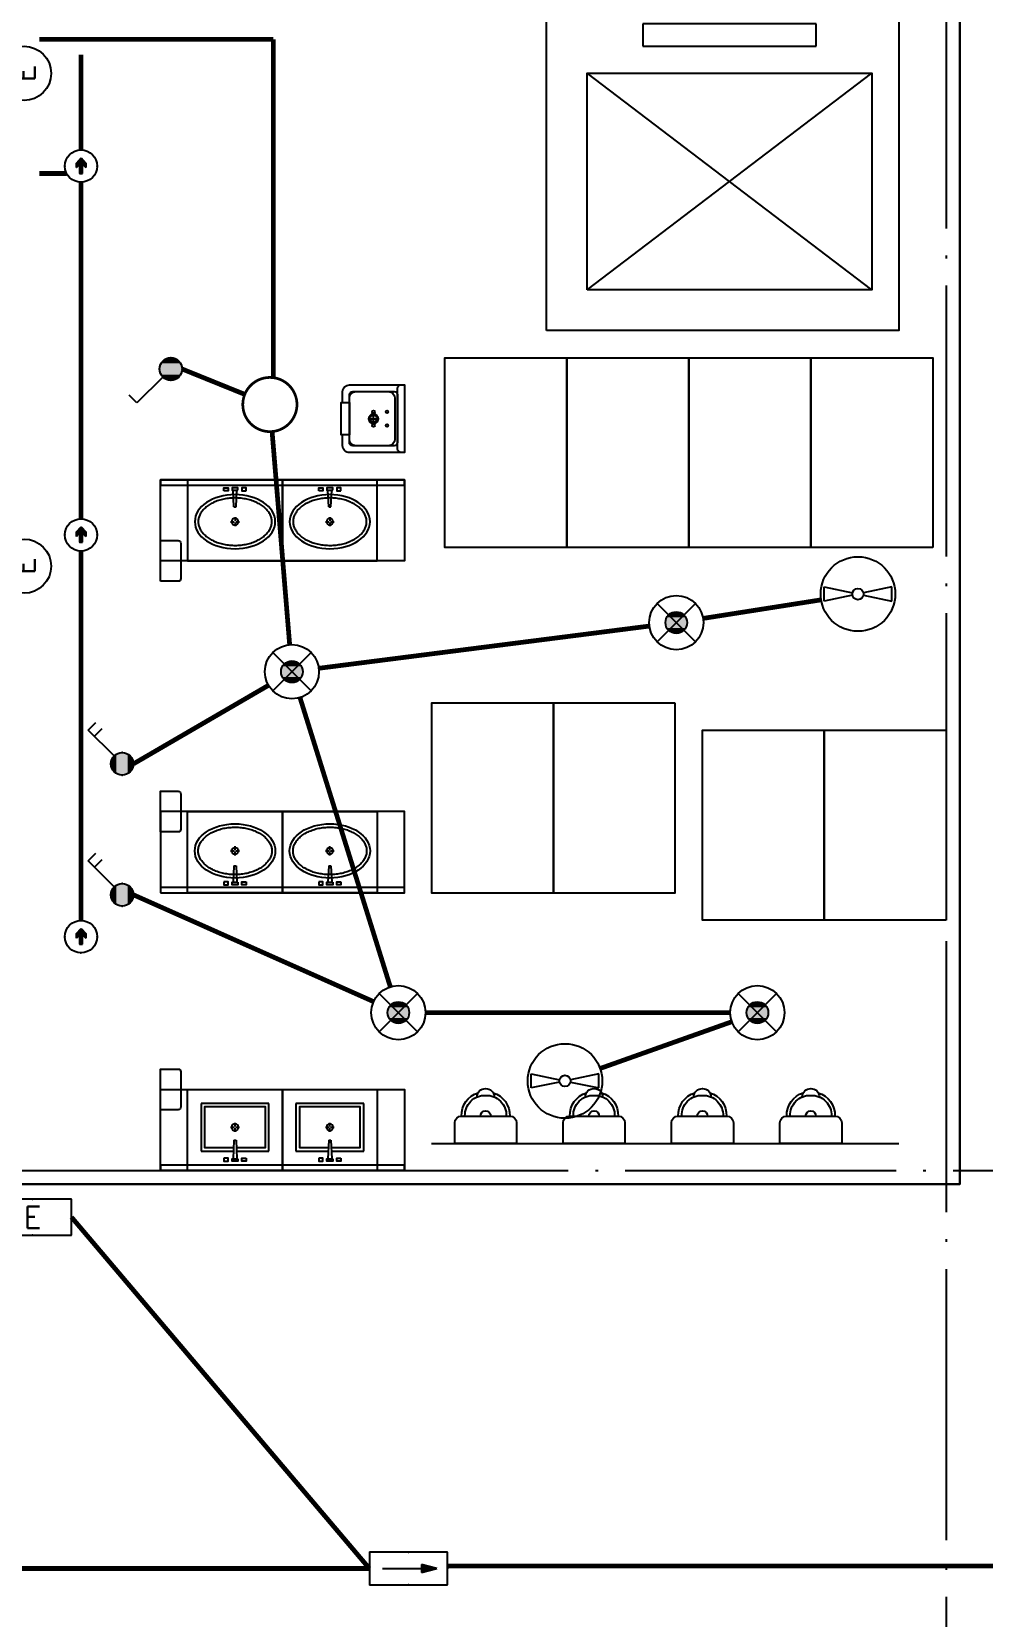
# Model space of a CAD drawing. Extents: x -288892 to 250096, y -100054 to 404668.
# Drawn here: x 34649 to 41673, y 93504 to 105206 of the extents above; entities that cross this region are included whole.
import ezdxf
from ezdxf.enums import TextEntityAlignment as Align
from ezdxf.xclip import XClip

# ---------------------------------------------------------------- set-up
doc = ezdxf.new("R2010")
doc.units = 0
doc.header["$LTSCALE"] = 1000
doc.header["$MEASUREMENT"] = 0
doc.linetypes.add('104-14# 核心筒$0$DOTE', pattern=[2.4200000000000004, 2, -0.2, 0.02, -0.2])
doc.linetypes.add('DASH', pattern=[0.35, 0.25, -0.1])
doc.layers.get('0').update_dxf_attribs({"linetype": 'CONTINUOUS'})
doc.layers.add('104-14# 核心筒$0$04-不打印_辅助线', color=165, linetype='CONTINUOUS', plot=False)
for name, color, linetype in [('104-14# 核心筒$0$A-E_电梯', 171, 'CONTINUOUS'), ('104-14# 核心筒$0$A-I_卫-洁具', 241, 'CONTINUOUS'), ('104-14# 核心筒$0$A_AXIS-轴线', 36, '104-14# 核心筒$0$DOTE'), ('EQUIP-动力', 3, 'CONTINUOUS'), ('EQUIP-照明', 3, 'CONTINUOUS'), ('TEL_TEXT', 3, 'CONTINUOUS'), ('WIRE-应急', 2, 'DASH'), ('WIRE-照明', 1, 'CONTINUOUS')]:
    doc.layers.add(name, color=color, linetype=linetype)
doc.layers.add('X-104 14#平面$0$000套内', color=226, linetype='CONTINUOUS', lineweight=30)
doc.styles.add('_TEL_DIM', font='SIMPLEX', dxfattribs={"width": 0.8, "height": 3.5, "bigfont": 'HZTXT'})
doc.styles.get("Standard").update_dxf_attribs({"font": 'gbenor.shx', "bigfont": 'gbcbig.shx'})

# ---------------------------------------------------------------- blocks, each defined once
blk = doc.blocks.new('104-14# 核心筒$0$jhat')
for p, q in [((-395, -250.0000000000582), (-395, 249.9999999999418)), ((-395, 249.9999999999418), (-44.99999999994179, 249.9999999999418)), ((-44.99999999994179, 249.9999999999418), (-44.99999999994179, 11.73657725605881)), ((-219.9999999999418, 32.25599999987753), (-219.9999999999418, 5.03999999986263)), ((-124.8214514199644, 8.000000000058208), (11.68149024352897, 14.3899337601033)), ((-124.8214514199644, 7.999999999941792), (-124.8214514199644, -8.000000000058208)), ((11.68149024352897, 14.3899337601033), (11.68149024352897, -14.3899337601033)), ((-225.0399999999208, -1.164153218269348e-10), (-253.7679999999236, -1.164153218269348e-10)), ((-219.9999999999418, -5.040000000095461), (-219.9999999999418, -32.76000000012573)), ((-186.7359999999171, -1.164153218269348e-10), (-214.9599999999045, -1.164153218269348e-10)), ((-124.8214514199644, -8.000000000058208), (11.68149024352897, -14.3899337601033)), ((-44.99999999994179, -12.38077738613356), (-44.99999999994179, -250.0000000000582)), ((-44.99999999994179, -250.0000000000582), (-395, -250.0000000000582))]:
    blk.add_line(p, q)
at = {"color": 8}
blk.add_lwpolyline([(-69.99999999994179, -11.06304409715813), (-69.99999999994179, -225.0000000000582), (-370, -225.0000000000582), (-370, 224.9999999999418), (-69.99999999994179, 224.9999999999418), (-69.99999999994179, 10.56628493819153)], dxfattribs=at)
at = {"ltscale": 1000, "const_width": 0.8399999999999999}
blk.add_lwpolyline([(-219.5799999999581, 0.1399999998975545, 0.9999999999999999), (-220.4199999999255, 0.1399999998975545, 0.9999999999999999)], format="xyb", close=True, dxfattribs=at)
for points in [[(7.191454842337407, 81.35012003820157), (30, 81.35012003820157), (30, 51.35012003820157), (7.191454842337407, 51.35012003820157)], [(11.68149024352897, -21.35012003820157), (30, -21.35012003820157), (30, 21.35012003820157), (11.68149024352897, 21.35012003820157)], [(7.191454842337407, -81.35012003820157), (30, -81.35012003820157), (30, -51.35012003820157), (7.191454842337407, -51.35012003820157)]]:
    blk.add_lwpolyline(points, close=True)
blk.add_circle((-219.9999999999418, -1.164153218269348e-10), 25.2)
at = {"layer": '104-14# 核心筒$0$04-不打印_辅助线'}
blk.add_lwpolyline([(100.0000000001164, -350), (100.0000000000582, 350), (-499.9999999999418, 350), (-499.9999999998836, -350)], close=True, dxfattribs=at)
blk = doc.blocks.new('104-14# 核心筒$0$hgfasg')
at = {"layer": '104-14# 核心筒$0$04-不打印_辅助线'}
blk.add_lwpolyline([(-450, 1400), (450, 1400), (450, 0), (-450, 0)], close=True, dxfattribs=at)
blk = doc.blocks.new('104-14# 核心筒$0$A-toilet-F2$0$A-toilet-F3$0$xb')
for p, q in [((-228.5999999991618, 152.3999999994412), (-228.6000000010245, 9.313225746154785e-10)), ((177.7999999998137, 203.2000000000698), (-177.7999999993481, 203.1999999994878)), ((228.6000000010245, -9.313225746154785e-10), (228.6000000005588, 152.3999999997905)), ((-228.6000000010245, 9.313225746154785e-10), (228.6000000010245, -9.313225746154785e-10))]:
    blk.add_line(p, q)
for centre, radius, start, end in [((-6.349999998696148, 209.549999998766), 171.56755229355, 106.6068803142738, 182.1210963969083), ((-6.349999998696148, 209.549999998766), 146.16755229355, 87.87890362284142, 182.1210963969083), ((9.313225746154785e-10, 342.8999999993248), 63.50000000000001, 1.07073087239469, 178.9292691276053), ((6.350000001490116, 209.549999998766), 146.16755229355, 357.8789036030917, 92.12109637715858), ((6.350000001490116, 209.549999998766), 171.56755229355, 357.8789036030917, 73.39311968572625), ((1.396983861923218e-09, 203.1999999987893), 38.1, 0, 180), ((-177.7999999993481, 152.3999999992084), 50.8, 90, 180), ((177.8000000002794, 152.3999999997905), 50.8, 0, 90)]:
    blk.add_arc(centre, radius, start, end)
blk = doc.blocks.new('104-14# 核心筒$0$meae')
for p, q in [((-215.039999999979, 0), (-243.7679999999818, 0)), ((-210, 5.039999999979045), (-210, 32.76000000000931)), ((-176.7359999999753, 0), (-204.9599999999627, 0)), ((-99.54815868195146, 8), (21.68149024352897, 14.3899337600451)), ((-99.54815868195146, -7.999999999941792), (-99.54815868195146, 8)), ((21.68149024352897, -14.3899337601033), (21.68149024352897, 14.3899337600451)), ((-210, -32.25599999999395), (-210, -5.039999999979045)), ((-99.54815868195146, -8.000000000058208), (21.68149024352897, -14.3899337601033))]:
    blk.add_line(p, q)
at = {"const_width": 0.8399999999999999}
blk.add_lwpolyline([(-209.5800000000163, -0.1400000000139698, -0.9999999999999999), (-210.4199999999837, -0.1400000000139698, -0.9999999999999999)], format="xyb", close=True, dxfattribs=at)
for points in [[(17.19145484233741, 81.35012003820157), (40, 81.35012003820157), (39.99999999994179, 51.35012003820157), (17.1914548422792, 51.35012003820157)], [(21.68149024352897, 21.35012003820157), (40, 21.35012003820157), (40, -21.35012003820157), (21.68149024352897, -21.35012003820157)], [(17.19145484233741, -81.35012003820157), (40, -81.35012003820157), (39.99999999994179, -51.35012003820157), (17.1914548422792, -51.35012003820157)]]:
    blk.add_lwpolyline(points, close=True)
blk.add_circle((-210, 0), 25.2)
blk.add_ellipse((-210, 0), major_axis=(0, -296.8388870928175), ratio=0.6737661697857759)
at = {"color": 8}
blk.add_open_spline([(-210, -271.838887092832), (-201.6286662275088, -271.838887092832), (-193.2556980797672, -270.8834744876949), (-176.5567826171755, -267.0318226981908), (-168.2292954665609, -264.1331208487391), (-151.7464247078751, -256.3412992825033), (-143.592075161112, -251.4461166422116), (-127.6688291439204, -239.6628589069005), (-119.9016611408442, -232.7743547918508), (-105.0053654383519, -217.100718463771), (-97.87740360945463, -208.3160983382841), (-84.50442564953119, -189.0367220979533), (-78.25994529254967, -178.5426552897552), (-66.86596525227651, -156.1005802754662), (-61.71665413689334, -144.1531549534993), (-52.68240508378949, -119.1104159536771), (-48.79751711455174, -106.0155586157343), (-42.41598126577446, -79.01830609660828), (-39.91934085072717, -65.11628590768669), (-36.39207964838715, -36.86706837144447), (-35.3614577781409, -22.5202054088586), (-34.79793056182098, 6.244822261855006), (-35.26502483320655, 20.66266644134885), (-37.68259151588427, 49.19399507466005), (-39.63306519814068, 63.30715293157846), (-44.95700291811954, 90.86129060061648), (-48.33046480413759, 104.3019146881416), (-56.39392556494568, 130.1611448710319), (-61.0838973345235, 142.5793309712317), (-71.62818411248736, 166.0733063118532), (-77.48238030000357, 177.1485642623738), (-90.15903716551838, 197.6798496269621), (-96.98112566315103, 207.1352148510632), (-111.3602107425686, 224.2113378457143), (-118.9163064261083, 231.8314545630128), (-134.510733252624, 245.1036245926516), (-142.547481424408, 250.7556368449004), (-158.868371842138, 260.0530890176306), (-167.1509793659789, 263.6999722997425), (-183.7976203592261, 269.0257272459567), (-192.162095878215, 270.7072330619558), (-208.8995512870024, 272.153067119536), (-217.2755150526064, 271.9185741905239), (-234.0031495776493, 269.526916392555), (-242.3573442720808, 267.3679324407713), (-258.9526960913208, 261.0731867576833), (-267.1936322519905, 256.9349128940958), (-283.3781850557425, 246.65468100406), (-291.3201072766096, 240.5117016318836), (-306.6623222918133, 226.2813428560039), (-314.0611830068519, 218.1942343084957), (-328.0653621423407, 200.2301868745126), (-334.6699371464783, 190.353927289194), (-346.859358667396, 169.044026111078), (-352.4439172392595, 157.6110181525), (-362.4072642970132, 133.476927122334), (-366.7859668953461, 120.7763437553076), (-374.1964356524404, 94.43610308453208), (-377.2281845823745, 80.79684587812517), (-381.8495765395346, 52.93462008907227), (-383.4392193020904, 38.71199739631265), (-385.1273327118251, 10.0537408667733), (-385.225804392132, -4.381569712015335), (-383.9285565786413, -33.08909023553133), (-382.5328362500295, -47.36097819061251), (-378.2902226594742, -75.36972922243876), (-375.4433290168527, -89.10625087702647), (-368.3874579074909, -115.6863969620317), (-364.1784936326439, -128.529630749661), (-354.5335200406262, -152.9902308470919), (-349.097582319926, -164.6071133053629), (-337.1786070214584, -186.3198765731067), (-330.6958189697471, -196.415140855941), (-316.9037533847149, -214.843760280055), (-309.5951420506462, -223.1764269854757), (-294.4000191528467, -237.9131964488188), (-286.5148495539906, -244.3169298697612), (-270.41386736813, -255.1213227973203), (-262.1997869724291, -259.5227866767091), (-245.6385630253353, -266.3373192788567), (-237.2919559226721, -268.7527736420161), (-222.6272707111784, -271.2949484957498), (-216.3134306632564, -271.838887092832), (-210, -271.838887092832)], degree=3, knots=[0, 0, 0, 0, 0.1541728099079682, 0.1541728099079682, 0.3083456198159364, 0.3083456198159364, 0.4625184297239047, 0.4625184297239047, 0.6166912396318729, 0.6166912396318729, 0.7708640495398411, 0.7708640495398411, 0.9250368594478093, 0.9250368594478093, 1.079209669355778, 1.079209669355778, 1.233382479263746, 1.233382479263746, 1.387555289171714, 1.387555289171714, 1.541728099079682, 1.541728099079682, 1.69590090898765, 1.69590090898765, 1.850073718895619, 1.850073718895619, 2.004246528803587, 2.004246528803587, 2.158419338711555, 2.158419338711555, 2.312592148619523, 2.312592148619523, 2.466764958527492, 2.466764958527492, 2.62093776843546, 2.62093776843546, 2.775110578343428, 2.775110578343428, 2.929283388251396, 2.929283388251396, 3.083456198159364, 3.083456198159364, 3.237629008067333, 3.237629008067333, 3.391801817975301, 3.391801817975301, 3.545974627883269, 3.545974627883269, 3.700147437791237, 3.700147437791237, 3.854320247699206, 3.854320247699206, 4.008493057607174, 4.008493057607174, 4.162665867515142, 4.162665867515142, 4.31683867742311, 4.31683867742311, 4.471011487331078, 4.471011487331078, 4.625184297239047, 4.625184297239047, 4.779357107147015, 4.779357107147015, 4.933529917054983, 4.933529917054983, 5.087702726962951, 5.087702726962951, 5.24187553687092, 5.24187553687092, 5.396048346778888, 5.396048346778888, 5.550221156686856, 5.550221156686856, 5.704393966594824, 5.704393966594824, 5.858566776502792, 5.858566776502792, 6.012739586410761, 6.012739586410761, 6.166912396318729, 6.166912396318729, 6.283185307179586, 6.283185307179586, 6.283185307179586, 6.283185307179586], dxfattribs=at)
at = {"layer": '104-14# 核心筒$0$04-不打印_辅助线'}
blk.add_lwpolyline([(-499.9999999998836, -349.9999999999418), (-499.9999999998836, 350.0000000000582), (100.0000000001164, 350.0000000000582), (100.0000000001164, -349.9999999999418)], close=True, dxfattribs=at)
blk = doc.blocks.new('104-14# 核心筒$0$hgfd')
at = {"color": 8}
for p, q in [((3.335953806526959e-07, 266.5000000000036), (2.372253220528364e-07, 189.5000000000036)), ((-38.49999971458601, 228.000000048185), (38.50000028541399, 227.9999999518077))]:
    blk.add_line(p, q, dxfattribs=at)
for points in [[(250, -3.504792402964085e-07), (-249.9999999999927, 3.504792402964085e-07), (-249.9999994917889, 406.0000003504792, -0.4142135623732199), (-199.9999994292011, 456.0000002878987), (-119.9999994292084, 456.0000001877597), (-119.9999994166865, 466.000000187767), (120.0000005833208, 465.9999998122548), (120.0000005708062, 455.9999998122548), (200.000000570777, 455.9999997121158, -0.414213562372991), (250.0000005081893, 405.9999996495353)], [(175.000000062566, 49.99999974339516), (-174.9999999374049, 50.00000025659756, -0.4142135623730927), (-199.9999999061183, 75.00000028789145), (-199.9999995230974, 381.0000002878987, -0.414213562373095), (-174.9999994917962, 406.0000002565976), (175.0000005082111, 405.9999997434024, -0.4142135623731322), (200.0000004769245, 380.9999997121085), (200.0000000938744, 74.99999971210127, -0.4142135623730573)], [(250, -3.504792402964085e-07), (-249.9999999999927, 3.504792402964085e-07), (-249.9999999686988, 25.00000035048652, -0.4142135623730971), (-224.9999999373977, 50.00000031918535), (225.0000000625878, 49.99999968082193, -0.4142135623730932), (250.0000000313012, 24.99999964952804)]]:
    blk.add_lwpolyline(points, format="xyb", close=True)
blk.add_lwpolyline([(120.0000005708062, 455.9999998122548), (200.000000570777, 455.9999997121158, -0.414213562373095), (250.0000005081893, 405.9999996495353), (250, -3.504792402964085e-07), (-249.9999999999927, 3.504792402964085e-07), (-249.9999994917889, 406.0000003504792, -0.4142135623730929), (-199.9999994292011, 456.0000002878987), (-119.9999994292084, 456.0000001877597)], format="xyb")
blk.add_lwpolyline([(150.0000000876389, 69.99999977469633), (-149.9999999123756, 70.00000022531094, -0.4142135623730976), (-199.9999998497879, 120.0000002878915), (-199.9999995543913, 356.0000002878842, -0.414213562373095), (-149.9999994918035, 406.0000002253037), (150.0000005081965, 405.9999997746963, -0.414213562373095), (200.0000004456087, 355.9999997121085), (200.0000001502194, 119.9999997121231, -0.4142135623731096)], format="xyb", close=True, dxfattribs=at)
blk.add_lwpolyline([(120.0000005082184, 405.9999998122476), (-119.9999994917889, 406.0000001877524), (-119.9999994166865, 466.000000187767), (120.0000005833208, 465.9999998122548)], close=True)
for centre, radius in [((-49.99999971457146, 228.0000000625914), 10), ((2.854139893315732e-07, 228.0000000000036), 35), ((50.00000028542127, 227.9999999374159), 10), ((-49.99999983975431, 128.0000000625841), 10), ((50.00000016025297, 127.9999999374159), 10)]:
    blk.add_circle(centre, radius)
blk.add_circle((2.854139893315732e-07, 228.0000000000036), 25, dxfattribs=at)
blk = doc.blocks.new('104-14# 核心筒$0$wrert')
for p, q in [((300.0000000001164, 200.0000000001637), (1900.000000000116, 2300.000000000164)), ((300.0000000001164, 2300.000000000164), (1900.000000000116, 200.0000000001637)), ((2265.000000000116, 1890.120000000174), (2100.000000000175, 1890.120000000174)), ((2100.000000000175, 1890.120000000174), (2100.000000000175, 609.8800000001538)), ((2265.000000000116, 609.8800000001538), (2265.000000000116, 1890.120000000174)), ((2100.000000000175, 609.8800000001538), (2265.000000000116, 609.8800000001538))]:
    blk.add_line(p, q)
for points in [[(1.164153218269348e-10, 2600.000000000278), (2600.000000000175, 2600.000000000278), (2600.000000000175, -3.819877747446299e-11), (1.164153218269348e-10, -3.819877747446299e-11)], [(300.0000000001164, 2300.000000000164), (1900.000000000116, 2300.000000000164), (1900.000000000116, 200.0000000001637), (300.0000000001164, 200.0000000001637), (300.0000000001164, 2300.000000000164)]]:
    blk.add_lwpolyline(points, close=True)
blk = doc.blocks.new('104-14# 核心筒')
at = {"layer": '104-14# 核心筒$0$A-I_卫-洁具', "ltscale": 0.1}
blk.add_line((37599.99999999994, 97000.00000000004), (41049.99999999996, 97000.00000000004), dxfattribs=at)
for points in [[(35599.99999999997, 101900.0002014753), (37400.00000000009, 101900.0002014762), (37400.00000000009, 101300.0002014762), (35599.99999999997, 101300.0002014753)], [(35600.00000000002, 101860.0002014752), (37400.00000000025, 101860.0002014748), (37400.00000000025, 101900.0002014748), (35600.00000000002, 101900.0002014752)], [(35600.00000000102, 98850.00020154228), (37399.99999999985, 98850.00020154135), (37399.99999999985, 99450.00020154135), (35600.00000000102, 99450.00020154228)], [(35599.99999999946, 98850.00020154282), (37399.99999999969, 98850.00020154247), (37399.99999999969, 98890.00020154247), (35599.99999999946, 98890.00020154282)], [(37399.99999999948, 96799.99999999674), (35599.99999999968, 96799.99999999475), (35599.99999999968, 97399.99999999475), (37399.99999999948, 97399.99999999674)], [(35599.99999999967, 96800.00000000281), (37399.99999999977, 96800.00000000125), (37399.99999999977, 96840.00000000125), (35599.99999999967, 96840.00000000281)]]:
    blk.add_lwpolyline(points, close=True, dxfattribs=at)
for points in [[(35599.99999999997, 101150.0002014753), (35599.99999999997, 101450.0002014753), (35729.99999999997, 101450.0002014753, -0.414213562373095), (35749.99999999997, 101430.0002014753), (35749.99999999997, 101170.0002014753, -0.414213562373095), (35729.99999999997, 101150.0002014753)], [(35600.00000000102, 99300.00020154228), (35600.00000000102, 99600.00020154228), (35730.00000000102, 99600.00020154228, -0.414213562373095), (35750.00000000102, 99580.00020154228), (35750.00000000102, 99320.00020154228, -0.414213562373095), (35730.00000000102, 99300.00020154228)], [(35599.99999999969, 97249.99999999475), (35599.99999999969, 97549.99999999475), (35729.99999999969, 97549.99999999475, -0.414213562373095), (35749.99999999969, 97529.99999999475), (35749.99999999969, 97269.99999999475, -0.414213562373095), (35729.99999999969, 97249.99999999475)]]:
    blk.add_lwpolyline(points, format="xyb", close=True, dxfattribs=at)
at = {"layer": '104-14# 核心筒$0$A_AXIS-轴线'}
for p, q in [((41399.99999999997, 139633.6034567634), (41399.99999999997, 80554.87603027455)), ((-9370.123865286841, 96800), (120259.9219097959, 96800))]:
    blk.add_line(p, q, dxfattribs=at)
at = {"layer": '104-14# 核心筒$0$A-E_电梯', "rotation": 90}
blk.add_blockref('104-14# 核心筒$0$wrert', (41049.99999999997, 103000.000201542), dxfattribs=at)
at = {"layer": '104-14# 核心筒$0$A-I_卫-洁具', "ltscale": 0.1}
for name, p, rotation in [('104-14# 核心筒$0$hgfasg', (38149.99999999997, 102800.0002014762), 180), ('104-14# 核心筒$0$hgfasg', (39049.99999999776, 102800.0002014762), 180), ('104-14# 核心筒$0$hgfasg', (39949.99999999776, 102800.0002014762), 180), ('104-14# 核心筒$0$hgfasg', (40849.99999999776, 102800.0002014762), 180), ('104-14# 核心筒$0$hgfd', (37400.00000037823, 102350.0002014752), 89.99999999369672), ('104-14# 核心筒$0$hgfasg', (40049.99999999994, 100050.0002015422), 180), ('104-14# 核心筒$0$hgfasg', (40949.99999999994, 100050.0002015422), 180), ('104-14# 核心筒$0$meae', (36150.00000000003, 98950.00020154228), 270), ('104-14# 核心筒$0$meae', (36849.99999999997, 98950.00020154251), 270)]:
    blk.add_blockref(name, p, dxfattribs=dict(at, rotation=rotation))
at = {"layer": '104-14# 核心筒$0$A-I_卫-洁具', "ltscale": 0.1, "xscale": -1}
for name, p, rotation in [('104-14# 核心筒$0$meae', (36150.00000000015, 101800.0002014753), 270), ('104-14# 核心筒$0$meae', (36850.00000000015, 101800.000201475), 270), ('104-14# 核心筒$0$jhat', (36150.00000000003, 96899.99999999668), 90), ('104-14# 核心筒$0$jhat', (36850.00000000003, 96899.99999999668), 90)]:
    blk.add_blockref(name, p, dxfattribs=dict(at, rotation=rotation))
for name, p in [('104-14# 核心筒$0$hgfasg', (38049.99999999997, 98850.00020154216)), ('104-14# 核心筒$0$hgfasg', (38949.99999999776, 98850.00020154216)), ('104-14# 核心筒$0$A-toilet-F2$0$A-toilet-F3$0$xb', (37999.99999998536, 97000.00000000004)), ('104-14# 核心筒$0$A-toilet-F2$0$A-toilet-F3$0$xb', (38799.99999998536, 97000.00000000004)), ('104-14# 核心筒$0$A-toilet-F2$0$A-toilet-F3$0$xb', (39599.99999998536, 97000.00000000004)), ('104-14# 核心筒$0$A-toilet-F2$0$A-toilet-F3$0$xb', (40399.99999998536, 97000.00000000004))]:
    blk.add_blockref(name, p, dxfattribs=at)
blk = doc.blocks.new('X-104 14#平面')
at = {"layer": 'X-104 14#平面$0$000套内'}
blk.add_lwpolyline([(23449.99999997408, 85694.67682755846), (23449.99999999808, 95599.99999999985), (26549.99999998094, 95599.99999999968), (26549.99999997618, 96799.9999999899), (32299.99999999985, 96800.00000001008), (32299.99999999984, 96700.00000000025), (41499.99999999997, 96700.00000000006), (41500.00000000015, 105700.0002015422), (36000.00000000017, 105700.0002015423), (36000.0000000002, 110450), (50399.99999999997, 110450), (50399.99999999997, 96800), (59399.99999999997, 96800), (59399.99999999997, 85343.10946673286), (40022.32293229448, 84342.9421127645), (40355.11795355842, 86432.77021739141), (23449.99999997408, 85694.67682755846)], close=True, dxfattribs=at)
ref = blk.add_blockref('104-14# 核心筒', (0, 0))
XClip(ref).set_block_clipping_path([(-38664.36238214614, -25499.99999999997), (139216.5485069363, 330900)])
blk = doc.blocks.new('$equip$00001838')
blk.add_circle((0, 0), 0.5)
at = {"color": 7, "style": '_TEL_DIM'}
blk.add_attdef('$TEXT$', text='', height=0.4, dxfattribs=at).set_placement((0, 0), align=Align.MIDDLE_CENTER)
at = {"color": 7, "style": '_TEL_DIM', "flags": 1}
blk.add_attdef('A', text='', height=2e-05, dxfattribs=at).set_placement((0, 0), align=Align.MIDDLE_CENTER)
blk = doc.blocks.new('$equip$00001149')
for p, q in [((-0.353553390592424, 0.353553390592424), (0.353553390592424, -0.353553390592424)), ((0.353553390592424, 0.353553390592424), (-0.353553390592424, -0.353553390592424))]:
    blk.add_line(p, q)
for radius in [0.5, 0.2]:
    blk.add_circle((0, 0), radius)
for points in [[(-0.1732050807586347, 0.09999999999854481), (0.1732050807586347, 0.09999999999854481), (-0.2000000000007276, 0), (0.2000000000007276, 0)], [(-0.1732050807586347, -0.09999999999854481), (0.1732050807586347, -0.09999999999854481), (-0.2000000000007276, 0), (0.2000000000007276, 0)], [(-0.09999999999854481, 0.1732050807586347), (0.09999999999854481, 0.1732050807586347), (-0.1732050807586347, 0.09999999999854481), (0.1732050807586347, 0.09999999999854481)], [(0, 0.2000000000007276), (0, 0.2000000000007276), (-0.09999999999854481, 0.1732050807586347), (0.09999999999854481, 0.1732050807586347)], [(-0.09999999999854481, -0.1732050807586347), (0.09999999999854481, -0.1732050807586347), (-0.1732050807586347, -0.09999999999854481), (0.1732050807586347, -0.09999999999854481)], [(0, -0.2000000000007276), (0, -0.2000000000007276), (-0.09999999999854481, -0.1732050807586347), (0.09999999999854481, -0.1732050807586347)]]:
    blk.add_solid(points)
at = {"flags": 9}
blk.add_attdef('A', (0, 0), '', height=2e-05, dxfattribs=at)
blk = doc.blocks.new('$equip$00001304')
for p, q in [((-0.625, -0.1302083333357587), (-0.625, 0.1302083333357587)), ((-0.625, 0.1302083333357587), (-0.1019771270548517, 0.02124523480597418)), ((0.625, 0.1302083333357587), (0.1019771270548517, 0.02124523480597418)), ((0.625, -0.1302083333357587), (0.625, 0.1302083333357587)), ((-0.1019771270548517, -0.02124523480597418), (-0.625, -0.1302083333357587)), ((0.1019771270548517, -0.02124523480597418), (0.625, -0.1302083333357587))]:
    blk.add_line(p, q)
for radius in [0.6875, 0.1041666666666797]:
    blk.add_circle((0, 0), radius)
at = {"flags": 9}
blk.add_attdef('A', (0, 0), '', height=2e-05, dxfattribs=at)
blk = doc.blocks.new('$equip$00001963')
for p, q in [((0.1473139127447212, 0.3556472460822988), (0.624999999996362, 0.8333333333339397)), ((0.5118629150056222, 0.7201962483431998), (0.653284271244047, 0.578774892108413)), ((0.624999999996362, 0.8333333333339397), (0.7664213562347868, 0.6919119770955149))]:
    blk.add_line(p, q)
blk.add_circle((-3.637978807091713e-12, 0.2083333333339397), 0.2083333333334168)
for p in [(0, 0.4166666666660603), (-0.2083333333393966, 0.2083333333375776), (0, 0), (0.2083333333284827, 0.2083333333375776)]:
    blk.add_point(p)
for points in [[(-0.1804219591249421, 0.312500000001819), (0.1804219591176661, 0.312500000001819), (-0.2083333333357587, 0.2083333333339397), (0.2083333333284827, 0.2083333333339397)], [(-0.1041666666715173, 0.3887552924552438), (0.1041666666642413, 0.3887552924552438), (-0.1804219591249421, 0.312500000001819), (0.1804219591176661, 0.312500000001819)], [(-3.637978807091713e-12, 0.4166666666660603), (-3.637978807091713e-12, 0.4166666666660603), (-0.1041666666715173, 0.3887552924552438), (0.1041666666642413, 0.3887552924552438)], [(-0.1804219591249421, 0.1041666666660603), (0.1804219591176661, 0.1041666666660603), (-0.2083333333357587, 0.2083333333339397), (0.2083333333284827, 0.2083333333339397)], [(-0.1041666666715173, 0.02791137421263556), (0.1041666666642413, 0.02791137421263556), (-0.1804219591249421, 0.1041666666660603), (0.1804219591176661, 0.1041666666660603)], [(-3.637978807091713e-12, 1.818989403545856e-12), (-3.637978807091713e-12, 1.818989403545856e-12), (-0.1041666666715173, 0.02791137421263556), (0.1041666666642413, 0.02791137421263556)]]:
    blk.add_solid(points)
at = {"layer": 'TEL_TEXT', "style": '_TEL_DIM', "flags": 1}
blk.add_attdef('A', text='', height=2e-05, dxfattribs=at).set_placement((0, 0), align=Align.MIDDLE_CENTER)
blk = doc.blocks.new('$equip$00001962')
for p, q in [((0.1473139127519971, 0.3556472460822988), (0.625000000003638, 0.8333333333339397)), ((0.625000000003638, 0.8333333333339397), (0.7664213562420628, 0.6919119770955149))]:
    blk.add_line(p, q)
blk.add_circle((3.637978807091713e-12, 0.2083333333339397), 0.2083333333334168)
for p in [(1.091393642127514e-11, 0.4166666666660603), (-0.2083333333284827, 0.2083333333375776), (1.091393642127514e-11, 0), (0.2083333333393966, 0.2083333333375776)]:
    blk.add_point(p)
for points in [[(-0.1804219591176661, 0.312500000001819), (0.1804219591249421, 0.312500000001819), (-0.2083333333284827, 0.2083333333339397), (0.2083333333357587, 0.2083333333339397)], [(-0.1041666666642413, 0.3887552924552438), (0.1041666666715173, 0.3887552924552438), (-0.1804219591176661, 0.312500000001819), (0.1804219591249421, 0.312500000001819)], [(3.637978807091713e-12, 0.4166666666660603), (3.637978807091713e-12, 0.4166666666660603), (-0.1041666666642413, 0.3887552924552438), (0.1041666666715173, 0.3887552924552438)], [(-0.1804219591176661, 0.1041666666660603), (0.1804219591249421, 0.1041666666660603), (-0.2083333333284827, 0.2083333333339397), (0.2083333333357587, 0.2083333333339397)], [(-0.1041666666642413, 0.02791137421263556), (0.1041666666715173, 0.02791137421263556), (-0.1804219591176661, 0.1041666666660603), (0.1804219591249421, 0.1041666666660603)], [(3.637978807091713e-12, 1.818989403545856e-12), (3.637978807091713e-12, 1.818989403545856e-12), (-0.1041666666642413, 0.02791137421263556), (0.1041666666715173, 0.02791137421263556)]]:
    blk.add_solid(points)
at = {"layer": 'TEL_TEXT', "style": '_TEL_DIM', "flags": 1}
blk.add_attdef('A', text='', height=2e-05, dxfattribs=at).set_placement((0, 0), align=Align.MIDDLE_CENTER)
blk = doc.blocks.new('$equip_U$00000223(HT0843)')
at = {"color": 3, "const_width": 0.05}
blk.add_lwpolyline([(3.637978807091713e-12, 0.500000000001819, -1), (3.637978807091713e-12, -0.499999999998181, -1), (3.637978807091713e-12, 0.500000000001819, -0.7023763675006053)], format="xyb", dxfattribs=at)
at = {"color": 3}
blk.add_circle((3.637978807091713e-12, 1.818989403545856e-12), 0.5, dxfattribs=at)
for p in [(3.637978807091713e-12, 0.500000000001819), (-0.499999999996362, 1.818989403545856e-12), (0.500000000003638, 1.818989403545856e-12), (3.637978807091713e-12, -0.499999999998181)]:
    blk.add_point(p)
at = {"color": 7, "style": '_TEL_DIM', "flags": 1}
blk.add_attdef('A', text='', height=2.5e-05, dxfattribs=at).set_placement((3.637978807091713e-12, 1.818989403545856e-12), align=Align.MIDDLE_CENTER)
blk = doc.blocks.new('$equip$00002534')
for p, q in [((-0.7200000000011642, 0.6599999999998545), (-0.7200000000011642, 0)), ((0.7200000000011642, 0.6599999999998545), (-0.7200000000011642, 0.6599999999998545)), ((0.7200000000011642, 0), (0.7200000000011642, 0.6599999999998545)), ((-0.7200000000011642, 0), (0.7200000000011642, 0))]:
    blk.add_line(p, q)
at = {"const_width": 0.02}
blk.add_lwpolyline([(-0.7200000000011642, 0.6599999999998545), (-0.7200000000011642, 0), (0.7200000000011642, 0), (0.7200000000011642, 0.6599999999998545), (-0.7200000000011642, 0.6599999999998545), (-0.7200000000011642, 0)], dxfattribs=at)
for p in [(0, 0.6599999999998545), (-0.7200000000011642, 0.3299999999981083), (0.7200000000011642, 0.3299999999981083), (0, 0)]:
    blk.add_point(p)
at = {"color": 7, "style": '_TEL_DIM'}
blk.add_attdef('$TEXT$', text='', height=0.4, dxfattribs=at).set_placement((0, 0.3299999999981083), align=Align.MIDDLE_CENTER)
at = {"color": 7, "style": '_TEL_DIM', "flags": 1}
blk.add_attdef('A', text='', height=2e-05, dxfattribs=at).set_placement((0, 0), align=Align.MIDDLE_CENTER)
blk = doc.blocks.new('$equip$00002540')
blk.add_hatch(color=256).paths.add_polyline_path([(0.2400000000016007, 0.3720000000030268), (0.2400000000016007, 0.2280000000064319), (0.5280000000020664, 0.3000000000029104)])
for p, q in [((-0.7199999999975262, 0.6000000000058208), (-0.7199999999975262, 0)), ((0.7199999999975262, 0.6000000000058208), (-0.7199999999975262, 0.6000000000058208)), ((0.7199999999975262, 0), (0.7199999999975262, 0.6000000000058208)), ((0.2400000000016007, 0.3720000000030268), (0.2400000000016007, 0.2280000000064319)), ((0.5280000000020664, 0.3000000000029104), (0.2400000000016007, 0.3720000000030268)), ((0.2400000000016007, 0.2280000000064319), (0.5280000000020664, 0.3000000000029104)), ((-0.7199999999975262, 0), (0.7199999999975262, 0))]:
    blk.add_line(p, q)
at = {"color": 7}
blk.add_line((-0.4800000000032014, 0.3000000000029104), (0.4800000000032014, 0.3000000000029104), dxfattribs=at)
at = {"const_width": 0.02}
blk.add_lwpolyline([(-0.7199999999975262, 0.6000000000058208), (-0.7199999999975262, 0), (0.7199999999975262, 0), (0.7199999999975262, 0.6000000000058208), (-0.7199999999975262, 0.6000000000058208), (-0.7199999999975262, 0)], dxfattribs=at)
for p in [(0, 0.6000000000058208), (-0.7199999999975262, 0.3000000000029104), (0.7199999999975262, 0.3000000000029104), (0, 0)]:
    blk.add_point(p)
at = {"color": 7, "style": '_TEL_DIM', "flags": 1}
blk.add_attdef('A', text='', height=2e-05, dxfattribs=at).set_placement((0, 0), align=Align.MIDDLE_CENTER)
blk = doc.blocks.new('$equip_U$00000283(晏大钊)')
at = {"color": 3, "linetype": 'ByBlock', "ltscale": 5}
for p, q in [((-0.2723380496354366, 0.05358963180333376), (-0.2723380496354366, -0.06141036819644796)), ((0.07266195036572753, 0.05358963180333376), (-0.2723380496354366, 0.05358963180333376)), ((0.07266195036572753, 0.05358963180333376), (-0.05505848884422448, 0.1685896318031155)), ((-0.05505848884422448, 0.1685896318031155), (0.1110812915576389, 0.1685896318031155)), ((0.0676619503647089, 0.05358963180333376), (0.07266195036572753, 0.05358963180333376)), ((0.1110812915576389, 0.1685896318031155), (0.302661950365291, -0.003910368195647607)), ((-0.2723380496354366, -0.06141036819644796), (0.07266195036572753, -0.06141036819644796)), ((-0.05505848884422448, -0.1764103681962297), (0.07266195036572753, -0.06141036819644796)), ((0.1110812915576389, -0.1764103681962297), (-0.05505848884422448, -0.1764103681962297)), ((0.0676619503647089, -0.06141036819644796), (0.07266195036572753, -0.06141036819644796)), ((0.302661950365291, -0.003910368195647607), (0.1110812915576389, -0.1764103681962297))]:
    blk.add_line(p, q, dxfattribs=at)
at = {"color": 3}
for p, q in [((-0.2712985488033155, 0.05358963180333376), (-0.2723380496354366, 0.05255013097303163)), ((-0.2600732286518905, 0.05358963180333376), (-0.2723380496354366, 0.04132481082160666)), ((-0.2488479085004656, 0.05358963180333376), (-0.2723380496354366, 0.03009949067018169)), ((-0.2376225883490406, 0.05358963180333376), (-0.2723380496354366, 0.01887417051875673)), ((-0.2263972681976156, 0.05358963180333376), (-0.2723380496354366, 0.007648850367331761)), ((-0.2151719480461907, 0.05358963180333376), (-0.2723380496354366, -0.003576469784093206)), ((-0.2039466278947657, 0.05358963180333376), (-0.2723380496354366, -0.01480178993551817)), ((-0.1927213077433407, 0.05358963180333376), (-0.2723380496354366, -0.02602711008694314)), ((-0.1814959875919158, 0.05358963180333376), (-0.2723380496354366, -0.03725243023836811)), ((-0.1702706674404908, 0.05358963180333376), (-0.2723380496354366, -0.04847775038979307)), ((-0.1590453472890658, 0.05358963180333376), (-0.2723380496354366, -0.05970307054121804)), ((-0.2712985488033155, 0.05358963180333376), (-0.2723380496354366, 0.05255013097303163)), ((-0.2600732286518905, 0.05358963180333376), (-0.2723380496354366, 0.04132481082160666)), ((-0.2488479085004656, 0.05358963180333376), (-0.2723380496354366, 0.03009949067018169)), ((-0.2376225883490406, 0.05358963180333376), (-0.2723380496354366, 0.01887417051875673)), ((-0.2263972681976156, 0.05358963180333376), (-0.2723380496354366, 0.007648850367331761)), ((-0.2151719480461907, 0.05358963180333376), (-0.2723380496354366, -0.003576469784093206)), ((-0.2039466278947657, 0.05358963180333376), (-0.2723380496354366, -0.01480178993551817)), ((-0.1927213077433407, 0.05358963180333376), (-0.2723380496354366, -0.02602711008694314)), ((-0.1814959875919158, 0.05358963180333376), (-0.2723380496354366, -0.03725243023836811)), ((-0.1702706674404908, 0.05358963180333376), (-0.2723380496354366, -0.04847775038979307)), ((-0.1590453472890658, 0.05358963180333376), (-0.2723380496354366, -0.05970307054121804)), ((-0.07241776010050671, 0.05358963180333376), (-0.2719840393219783, 0.05358963180333376)), ((-0.1478200271376409, 0.05358963180333376), (-0.2628200271392416, -0.06141036819644796)), ((-0.1478200271376409, 0.05358963180333376), (-0.2628200271392416, -0.06141036819644796)), ((-0.1365947069862159, 0.05358963180333376), (-0.2515947069878166, -0.06141036819644796)), ((-0.1365947069862159, 0.05358963180333376), (-0.2515947069878166, -0.06141036819644796)), ((-0.1253693868347909, 0.05358963180333376), (-0.2403693868363916, -0.06141036819644796)), ((-0.1253693868347909, 0.05358963180333376), (-0.2403693868363916, -0.06141036819644796)), ((-0.114144066683366, 0.05358963180333376), (-0.2291440666849667, -0.06141036819644796)), ((-0.114144066683366, 0.05358963180333376), (-0.2291440666849667, -0.06141036819644796)), ((-0.102918746531941, 0.05358963180333376), (-0.2179187465335417, -0.06141036819644796)), ((-0.102918746531941, 0.05358963180333376), (-0.2179187465335417, -0.06141036819644796)), ((-0.09169342638051603, 0.05358963180333376), (-0.2066934263821167, -0.06141036819644796)), ((-0.09169342638051603, 0.05358963180333376), (-0.2066934263821167, -0.06141036819644796)), ((-0.08046810622909106, 0.05358963180333376), (-0.1954681062306918, -0.06141036819644796)), ((-0.08046810622909106, 0.05358963180333376), (-0.1954681062306918, -0.06141036819644796)), ((-0.0692427860776661, 0.05358963180333376), (-0.1842427860792668, -0.06141036819644796)), ((-0.0692427860776661, 0.05358963180333376), (-0.1842427860792668, -0.06141036819644796)), ((-0.05801746592624113, 0.05358963180333376), (-0.1730174659278418, -0.06141036819644796)), ((-0.05801746592624113, 0.05358963180333376), (-0.1730174659278418, -0.06141036819644796)), ((-0.04679214577481616, 0.05358963180333376), (-0.1617921457764169, -0.06141036819644796)), ((-0.04679214577481616, 0.05358963180333376), (-0.1617921457764169, -0.06141036819644796)), ((-0.03556682562702917, 0.05358963180333376), (-0.1505668256249919, -0.06141036819644796)), ((-0.03556682562702917, 0.05358963180333376), (-0.1505668256249919, -0.06141036819644796)), ((-0.02434150547560421, 0.05358963180333376), (-0.1393415054735669, -0.06141036819644796)), ((-0.02434150547560421, 0.05358963180333376), (-0.1393415054735669, -0.06141036819644796)), ((-0.01311618532417924, 0.05358963180333376), (-0.128116185322142, -0.06141036819644796)), ((-0.01311618532417924, 0.05358963180333376), (-0.128116185322142, -0.06141036819644796)), ((-0.001890865172754275, 0.05358963180333376), (-0.116890865170717, -0.06141036819644796)), ((-0.001890865172754275, 0.05358963180333376), (-0.116890865170717, -0.06141036819644796)), ((0.009334454978670692, 0.05358963180333376), (-0.105665545019292, -0.06141036819644796)), ((0.009334454978670692, 0.05358963180333376), (-0.105665545019292, -0.06141036819644796)), ((0.02055977513009566, 0.05358963180333376), (-0.09444022486786707, -0.06141036819644796)), ((0.02055977513009566, 0.05358963180333376), (-0.09444022486786707, -0.06141036819644796)), ((0.03178509528152063, 0.05358963180333376), (-0.0832149047164421, -0.06141036819644796)), ((0.03178509528152063, 0.05358963180333376), (-0.0832149047164421, -0.06141036819644796)), ((0.04301041543294559, 0.05358963180333376), (-0.07198958456501714, -0.06141036819644796)), ((0.04301041543294559, 0.05358963180333376), (-0.07198958456501714, -0.06141036819644796)), ((0.05423573558437056, 0.05358963180333376), (-0.06076426441359217, -0.06141036819644796)), ((0.05423573558437056, 0.05358963180333376), (-0.06076426441359217, -0.06141036819644796)), ((0.06546105573579553, 0.05358963180333376), (-0.04953894426216721, -0.06141036819644796)), ((0.06546105573579553, 0.05358963180333376), (-0.04953894426216721, -0.06141036819644796)), ((-0.0440453472911031, 0.1685896318031155), (-0.04926333092225832, 0.1633716481719603)), ((-0.0440453472911031, 0.1685896318031155), (-0.04926333092225832, 0.1633716481719603)), ((-0.03282002713967813, 0.1685896318031155), (-0.04335652379450039, 0.1580531351464742)), ((-0.03282002713967813, 0.1685896318031155), (-0.04335652379450039, 0.1580531351464742)), ((0.2125640717167698, 0.07721412612045242), (-0.04106042259809328, -0.1764103681962297)), ((0.1651322414836613, 0.02978229588552495), (-0.04106042259809328, -0.1764103681962297)), ((0.1534960004573804, 0.1303992563734937), (-0.03831362411074224, -0.06141036819644796)), ((0.1534960004573804, 0.1303992563734937), (-0.03831362411074224, -0.06141036819644796)), ((-0.02159470698825317, 0.1685896318031155), (-0.03744971667038044, 0.1527346221209882)), ((-0.02159470698825317, 0.1685896318031155), (-0.03744971667038044, 0.1527346221209882)), ((-0.0103693868368282, 0.1685896318031155), (-0.03154290954262251, 0.1474161090973212)), ((-0.0103693868368282, 0.1685896318031155), (-0.03154290954262251, 0.1474161090973212)), ((0.2184708788445278, 0.07189561309496639), (-0.02983510244666832, -0.1764103681962297)), ((0.1653175850624393, 0.01874231931105896), (-0.02983510244666832, -0.1764103681962297)), ((0.1594028075851384, 0.1250807433480077), (-0.02708830395931727, -0.06141036819644796)), ((0.1594028075851384, 0.1250807433480077), (-0.02708830395931727, -0.06141036819644796)), ((0.0008559333145967685, 0.1685896318031155), (-0.02563610241486458, 0.1420975960718351)), ((0.0008559333145967685, 0.1685896318031155), (-0.02563610241486458, 0.1420975960718351)), ((0.01208125346602174, 0.1685896318031155), (-0.01972929529074463, 0.1367790830463491)), ((0.01208125346602174, 0.1685896318031155), (-0.01972929529074463, 0.1367790830463491)), ((0.2243776859722857, 0.06657710006948037), (-0.01860978229524335, -0.1764103681962297)), ((0.1655029286375793, 0.007702342738411971), (-0.01860978229524335, -0.1764103681962297)), ((0.1653096147092583, 0.1197622303225216), (-0.01586298380789231, -0.06141036819644796)), ((0.1653096147092583, 0.1197622303225216), (-0.01586298380789231, -0.06141036819644796)), ((0.0233065736174467, 0.1685896318031155), (-0.0138224881629867, 0.1314605700208631)), ((0.0233065736174467, 0.1685896318031155), (-0.0138224881629867, 0.1314605700208631)), ((0.03453189376887167, 0.1685896318031155), (-0.007915681038866751, 0.1261420569953771)), ((0.03453189376887167, 0.1685896318031155), (-0.007915681038866751, 0.1261420569953771)), ((0.2302844930964056, 0.06125858704399434), (-0.007384462143818382, -0.1764103681962297)), ((0.1712164218370162, 0.1144437172970356), (-0.004637663656467339, -0.06141036819644796)), ((0.1712164218370162, 0.1144437172970356), (-0.004637663656467339, -0.06141036819644796)), ((0.04575721392029664, 0.1685896318031155), (-0.002008873911108822, 0.12082354397171)), ((0.04575721392029664, 0.1685896318031155), (-0.002008873911108822, 0.12082354397171)), ((0.2361913002241636, 0.0559400740203273), (0.003840858007606585, -0.1764103681962297)), ((0.0569825340717216, 0.1685896318031155), (0.003897933213011129, 0.115505030946224)), ((0.0569825340717216, 0.1685896318031155), (0.003897933213011129, 0.115505030946224)), ((0.1771232289611362, 0.1091252042715496), (0.006587656494957628, -0.06141036819644796)), ((0.1771232289611362, 0.1091252042715496), (0.006587656494957628, -0.06141036819644796)), ((0.06820785422314657, 0.1685896318031155), (0.009804740340769058, 0.110186517920738)), ((0.06820785422314657, 0.1685896318031155), (0.009804740340769058, 0.110186517920738)), ((0.2420981073482835, 0.05062156099484127), (0.01506617815903155, -0.1764103681962297)), ((0.07943317437457154, 0.1685896318031155), (0.01571154746852699, 0.1048680048952519)), ((0.07943317437457154, 0.1685896318031155), (0.01571154746852699, 0.1048680048952519)), ((0.1830300360888941, 0.1038066912460636), (0.01781297664638259, -0.06141036819644796)), ((0.1830300360888941, 0.1038066912460636), (0.01781297664638259, -0.06141036819644796)), ((0.0906584945259965, 0.1685896318031155), (0.02161835459264694, 0.09954949186976592)), ((0.0906584945259965, 0.1685896318031155), (0.02161835459264694, 0.09954949186976592)), ((0.2480049144760414, 0.04530304796935525), (0.02629149831045652, -0.1764103681962297)), ((0.1018838146774215, 0.1685896318031155), (0.02752516172040487, 0.09423097884609888)), ((0.1018838146774215, 0.1685896318031155), (0.02752516172040487, 0.09423097884609888)), ((0.1889368432130141, 0.09848817822239653), (0.02903829679780756, -0.06141036819644796)), ((0.1889368432130141, 0.09848817822239653), (0.02903829679780756, -0.06141036819644796)), ((0.1121483505739889, 0.1676288475500769), (0.03343196884452482, 0.08891246582061285)), ((0.1121483505739889, 0.1676288475500769), (0.03343196884452482, 0.08891246582061285)), ((0.2539117216001614, 0.03998453494386922), (0.03751681846188148, -0.1764103681962297)), ((0.1180551577017468, 0.1623103345245909), (0.03933877597228275, 0.08359395279512682)), ((0.1180551577017468, 0.1623103345245909), (0.03933877597228275, 0.08359395279512682)), ((0.194843650340772, 0.0931696651969105), (0.04026361694923253, -0.06141036819644796)), ((0.194843650340772, 0.0931696651969105), (0.04026361694923253, -0.06141036819644796)), ((0.1239619648258667, 0.1569918214991048), (0.0452455830964027, 0.0782754397696408)), ((0.1239619648258667, 0.1569918214991048), (0.0452455830964027, 0.0782754397696408)), ((0.2598185287279193, 0.03466602191838319), (0.04874213861330645, -0.1764103681962297)), ((0.1298687719536247, 0.1516733084736188), (0.05115239022416063, 0.07295692674415477)), ((0.1298687719536247, 0.1516733084736188), (0.05115239022416063, 0.07295692674415477)), ((0.200750457464892, 0.08785115217142447), (0.05148893709701952, -0.06141036819644796)), ((0.200750457464892, 0.08785115217142447), (0.05148893709701952, -0.06141036819644796)), ((0.1357755790777446, 0.1463547954481328), (0.05705919735191856, 0.06763841372048773)), ((0.1357755790777446, 0.1463547954481328), (0.05705919735191856, 0.06763841372048773)), ((0.2657253358520393, 0.02934750889289717), (0.05996745876473142, -0.1764103681962297)), ((0.2066572645926499, 0.08253263914593845), (0.06271425724844448, -0.06141036819644796)), ((0.1649468979048834, 0.04082227245999093), (0.06271425724844448, -0.06141036819644796)), ((0.1416823862055026, 0.1410362824244658), (0.0629660044760385, 0.06231990069500171)), ((0.1416823862055026, 0.1410362824244658), (0.0629660044760385, 0.06231990069500171)), ((0.1475891933332605, 0.1357177693989797), (0.06887281160379644, 0.05700138766951568)), ((0.1475891933332605, 0.1357177693989797), (0.06887281160379644, 0.05700138766951568)), ((0.2716321429797972, 0.02402899586741114), (0.07119277891615639, -0.1764103681962297)), ((0.2775389501039172, 0.0187104828437441), (0.08241809906758135, -0.1764103681962297)), ((0.2834457572316751, 0.01339196981825808), (0.09364341921900632, -0.1764103681962297)), ((0.2834457572316751, 0.01339196981825808), (0.09364341921900632, -0.1764103681962297)), ((0.289352564359433, 0.008073456792772049), (0.1048687393704313, -0.1764103681962297)), ((0.289352564359433, 0.008073456792772049), (0.1048687393704313, -0.1764103681962297)), ((0.295259371483553, 0.002754943767286022), (0.1614123308681883, -0.1310920968480787)), ((0.295259371483553, 0.002754943767286022), (0.1614123308681883, -0.1310920968480787)), ((0.2066572645926499, 0.08253263914593845), (0.166351767587912, 0.04222714213938161)), ((0.2125640717167698, 0.07721412612045242), (0.1777687608228007, 0.04241881522466429)), ((0.2184708788445278, 0.07189561309496639), (0.1891857540613273, 0.04261048831176595)), ((0.2243776859722857, 0.06657710006948037), (0.200602747296216, 0.04280216139704862)), ((0.2302844930964056, 0.06125858704399434), (0.2115788291339413, 0.04255292308153003)), ((0.2361913002241636, 0.0559400740203273), (0.2117641727127193, 0.03151294650888303)), ((0.2420981073482835, 0.05062156099484127), (0.2119495162878593, 0.02047296993441705)), ((0.2480049144760414, 0.04530304796935525), (0.2121348598666373, 0.00943299335995107)), ((0.2539117216001614, 0.03998453494386922), (0.2123202034454152, -0.001606983212695923)), ((0.2598185287279193, 0.03466602191838319), (0.2125055470205552, -0.0126469597871619)), ((0.2657253358520393, 0.02934750889289717), (0.2126908905993332, -0.02368693636162789)), ((0.2716321429797972, 0.02402899586741114), (0.2128762341781112, -0.03472691293427488)), ((0.2775389501039172, 0.0187104828437441), (0.2130615777532512, -0.04576688950874086)), ((-0.0272185421854374, -0.1513431676339678), (-0.05228574274951825, -0.1764103681962297)), ((-0.0272185421854374, -0.1513431676339678), (-0.05228574274951825, -0.1764103681962297)), ((0.1656882722163573, -0.00333763383605401), (-0.007384462143818382, -0.1764103681962297)), ((0.1658736157951353, -0.01437761041051999), (0.003840858007606585, -0.1764103681962297)), ((0.1660589593702753, -0.02541758698316698), (0.01506617815903155, -0.1764103681962297)), ((0.1662443029490532, -0.03645756355763297), (0.02629149831045652, -0.1764103681962297)), ((0.1664296465241932, -0.04749754013209895), (0.03751681846188148, -0.1764103681962297)), ((0.1705990731425118, -0.05455343366520538), (0.04874213861330645, -0.1764103681962297)), ((0.1820160663810384, -0.0543617605799227), (0.05996745876473142, -0.1764103681962297)), ((0.193433059615927, -0.05417008749464003), (0.07119277891615639, -0.1764103681962297)), ((0.2048500528544537, -0.05397841440935736), (0.08241809906758135, -0.1764103681962297)), ((0.3011661786113109, -0.002563569258200005), (0.2741209250380052, -0.02960882282968669)), ((0.3011661786113109, -0.002563569258200005), (0.2741209250380052, -0.02960882282968669))]:
    blk.add_line(p, q, dxfattribs=at)
blk.add_circle((0, 0), 0.595, dxfattribs=at)
for p in [(0, 0.5949999999993452), (-0.5949999999975262, 0), (0.5950000000011642, 0), (0, -0.5949999999993452)]:
    blk.add_point(p)
at = {"color": 7, "style": '_TEL_DIM', "flags": 1}
for tag in ['REMARK', 'A']:
    blk.add_attdef(tag, text='', height=2.5e-05, dxfattribs=at).set_placement((0, 0), align=Align.MIDDLE_CENTER)
blk = doc.blocks.new('$equip_U$00000284(晏大钊)')
for p in [(0, 0.2975000000005821), (-0.2975000000005821, 3.637978807091713e-12), (0.2975000000005821, 3.637978807091713e-12), (0, -0.2974999999969441)]:
    blk.add_point(p)
at = {"xscale": 0.5, "yscale": 0.5, "zscale": 0.5}
blk.add_blockref('$equip_U$00000283(晏大钊)', (0, 3.637978807091713e-12), dxfattribs=at)
at = {"color": 7, "style": '_TEL_DIM', "flags": 1}
for tag in ['REMARK', 'A']:
    blk.add_attdef(tag, text='', height=1.25e-05, dxfattribs=at).set_placement((0, 3.637978807091713e-12), align=Align.MIDDLE_CENTER)
blk = doc.blocks.new('$equip_U$00000302(HT0843)')
for p in [(3.637978807091713e-12, 0.2975000000005821), (-0.2974999999969441, 0), (0.2975000000042201, 0), (3.637978807091713e-12, -0.2975000000005821)]:
    blk.add_point(p)
at = {"rotation": 180}
blk.add_blockref('$equip_U$00000284(晏大钊)', (3.637978807091713e-12, 3.637978807091713e-12), dxfattribs=at)
at = {"color": 7, "style": '_TEL_DIM', "flags": 1}
for tag in ['REMARK', 'A']:
    blk.add_attdef(tag, text='', height=1.25e-05, dxfattribs=at).set_placement((3.637978807091713e-12, 0), align=Align.MIDDLE_CENTER)

msp = doc.modelspace()

# ---------------------------------------------------------------- linework, layer by layer
at = {"layer": 'WIRE-应急', "linetype": 'DASH', "const_width": 35}
for points in [[(35013.10923544445, 105037.5000000003), (35013.10923544411, 104333.2253732238)], [(34705.56403028357, 104159.6620680791), (34907.35553228582, 104159.6620680789)], [(35013.10923544411, 104095.2253732234), (35013.10923544411, 101611.165342132)], [(35013.10923544411, 101373.1653421316), (35013.10923544411, 98646.00724345393)], [(37141.49688191485, 93863.83593855496), (34943.29111560294, 96456.36729895492)], [(29880.68865532288, 93863.83593855496), (37141.49688191485, 93863.83593855496)], [(37717.49688191287, 93882.59594236664), (43851.73159079435, 93882.59594236664)]]:
    msp.add_lwpolyline(points, dxfattribs=at)
at = {"layer": 'WIRE-照明', "linetype": 'Continuous', "const_width": 35}
for points in [[(34705.56403028355, 105150.0000000001), (36432.44255354571, 105150)], [(36432.44255354565, 102652.9766448181), (36432.44255354571, 105150)], [(36221.93418321515, 102529.5810532758), (35759.60059059062, 102716.6668682072)], [(36553.44137541582, 100681.8305830244), (36423.75899969741, 102255.2353463037)], [(39604.89511086789, 100875.9147870103), (40476.8572331729, 101013.052624324)], [(36768.25898188075, 100507.840219631), (39208.93467615263, 100819.507995204)], [(35399.99999999992, 99802.30944919167), (36396.97110267606, 100381.9779547712)], [(36629.49876743381, 100291.6022910651), (37296.2029737354, 98157.11997155787)], [(37173.08729678555, 98047.4835951648), (35399.99999999992, 98835.98846999044)], [(37555.83177413791, 97966.21579097882), (39806.19636586029, 97966.21579097882)], [(39817.71135633097, 97899.33230136643), (38844.92217672143, 97554.14020809635)]]:
    msp.add_lwpolyline(points, dxfattribs=at)

# ---------------------------------------------------------------- block references
msp.add_blockref('X-104 14#平面', (0, 0))
at = {"layer": 'EQUIP-动力', "xscale": 400, "yscale": 400, "zscale": 400}
for p in [(40748.51793548837, 101055.7780595759), (38585.75528861862, 97462.1754098793)]:
    msp.add_blockref('$equip$00001304', p, dxfattribs=at)
at = {"layer": 'EQUIP-照明', "xscale": 400, "yscale": 400, "zscale": 400, "rotation": 90}
for p in [(34593.06403028359, 104898.7776592344), (34593.06403028359, 101261.6189570881)]:
    msp.add_blockref('$equip$00001838', p, dxfattribs=at).add_auto_attribs({'$TEXT$': 'E'})
at = {"layer": 'EQUIP-照明', "xscale": 400, "yscale": 400, "zscale": 400}
for name, p, rotation in [('$equip_U$00000302(HT0843)', (35013.10923544411, 104214.2253732251), 270), ('$equip$00001962', (35676.26725725923, 102800.0002015422), 180), ('$equip_U$00000302(HT0843)', (35013.10923544411, 101492.1653421333), 270), ('$equip$00001963', (35399.99999999992, 99802.30944919167), 90), ('$equip$00001963', (35399.99999999992, 98835.98846999044), 90), ('$equip_U$00000302(HT0843)', (35013.10923544411, 98527.00724345515), 270)]:
    msp.add_blockref(name, p, dxfattribs=dict(at, rotation=rotation))
for name, p in [('$equip_U$00000223(HT0843)', (36407.33040808048, 102454.5594576832)), ('$equip$00001149', (39407.32369100209, 100844.8417431908)), ('$equip$00001149', (36569.86996703129, 100482.5064716442)), ('$equip$00001149', (37355.83177413791, 97966.21579097882)), ('$equip$00001149', (40006.19636586029, 97966.21579097882)), ('$equip$00002540', (37429.49688191386, 93743.83593855379))]:
    msp.add_blockref(name, p, dxfattribs=at)
at = {"layer": 'EQUIP-照明'}
ref = msp.add_blockref('$equip$00002534', (34655.29111560248, 96588.36729895417), dxfattribs=dict(at, xscale=400, yscale=400, zscale=400, rotation=180))
ref.add_attrib('$TEXT$', 'E', dxfattribs={"layer": '0', "color": 7, "height": 160, "style": '_TEL_DIM'}).set_placement((34655.29111560248, 96456.36729895492), align=Align.MIDDLE_CENTER)

doc.saveas('drawing.dxf')
